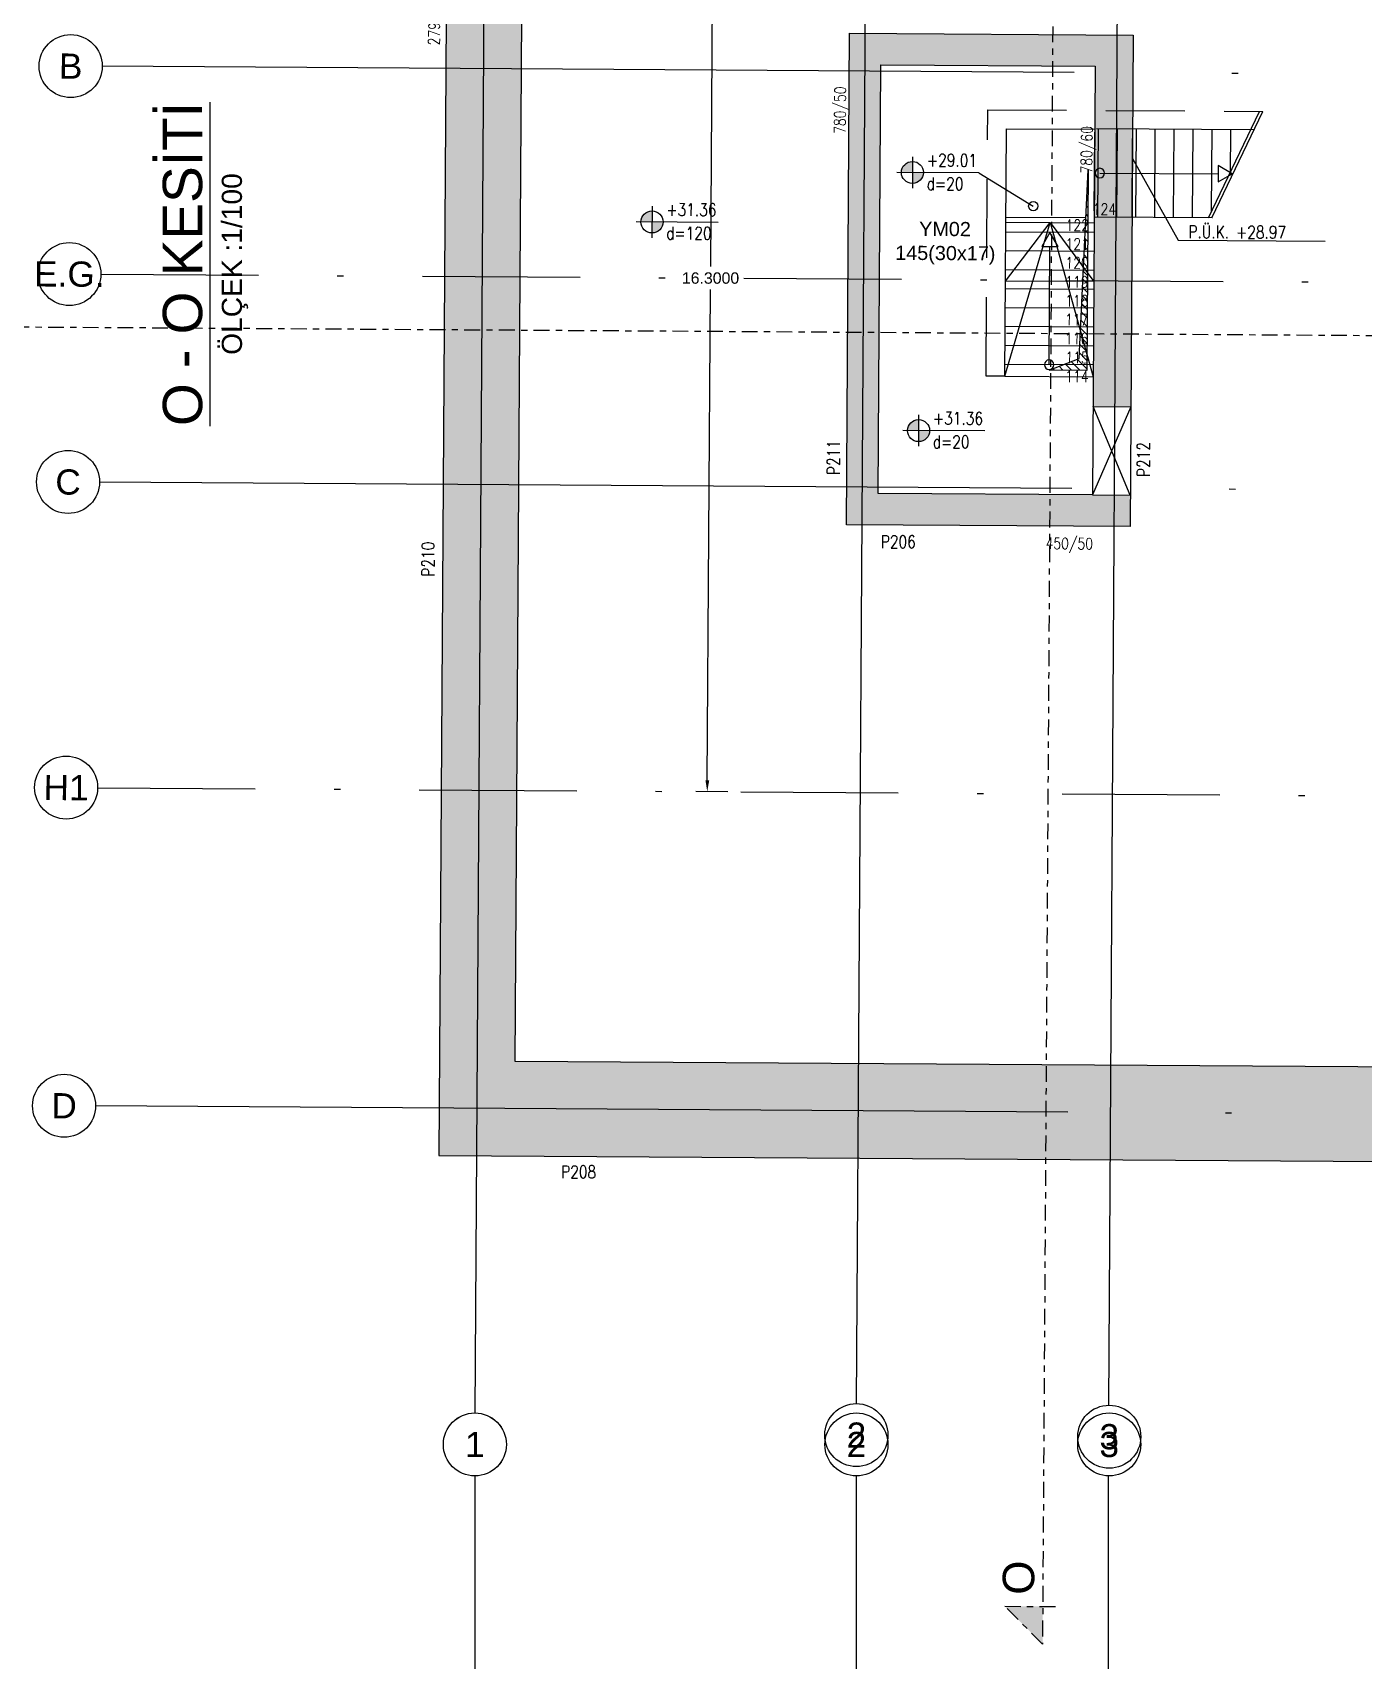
# Model space of a CAD drawing. Header units: millimetres. Extents: x 400392 to 401186, y 4543812 to 4544115.
# Drawn here: x 400659.96 to 400681.07, y 4544000.3 to 4544026.13 of the extents above; entities that cross this region are included whole.
import ezdxf
from ezdxf.enums import TextEntityAlignment as Align

# ---------------------------------------------------------------- set-up
doc = ezdxf.new("R2010")
doc.units = ezdxf.units.MM
for name, pattern in [('AKS', [3, 2.5, -0.25, 0, -0.25]), ('CENTER', [2, 1.25, -0.25, 0.25, -0.25]), ('CIZGI', [0.4, 0.25, -0.15]), ('CONTINU', [0]), ('DASHDOT2', [0.5, 0.25, -0.125, 0, -0.125]), ('HIDDEN', [0.375, 0.25, -0.125])]:
    doc.linetypes.add(name, pattern=pattern)
for name, color, linetype in [('aks prota', 2, 'AKS'), ('boşluk prota', 2, 'Continuous'), ('boşluk taraması prota', 252, 'Continuous'), ('caks prota', 4, 'Continuous'), ('görünüş prota', 4, 'Continuous'), ('kesit tarama prota', 252, 'Continuous'), ('kiris prota', 6, 'Continuous'), ('kiriş prota', 6, 'Continuous'), ('kolon tarama prota', 252, 'Continuous'), ('lperde prota', 4, 'Continuous'), ('merdiven prota', 2, 'Continuous'), ('metraj prota', 2, 'Continuous'), ('not prota', 2, 'Continuous'), ('perde prota', 1, 'Continuous'), ('PRT-AL-TUNEL_EKSENI', 14, 'DASHDOT2'), ('PRT-MI-ad_dim', 8, 'Continuous'), ('prt-s-taxis', 7, 'Continuous'), ('skesit prota', 7, 'Continuous'), ('st-s_level (kot)', 6, 'Continuous'), ('st-s_levelmark (kot işareti)', 4, 'Continuous'), ('st_s_not çizgisi', 4, 'CIZGI'), ('t35 prota', 3, 'Continuous'), ('taks prota', 7, 'Continuous'), ('tkesit prota', 7, 'Continuous'), ('tnot prota', 4, 'Continuous'), ('tperde prota', 6, 'Continuous'), ('tplan prota', 7, 'Continuous')]:
    doc.layers.add(name, color=color, linetype=linetype)
doc.styles.add('Arial', font='Arial.ttf')
doc.styles.add('OLCU', font='romanstw.shx')
doc.styles.add('PRT-MI-a_Arial', font='Arial.ttf', dxfattribs={"height": 30})
doc.styles.get("Standard").update_dxf_attribs({"font": 'Arial.ttf'})
doc.styles.add('TAKS', font='Arial Unicode.ttf')
doc.styles.add('tkolon', font='romanstw.shx')
doc.styles.add('TNOT', font='romanstw.shx', dxfattribs={"width": 0.8, "height": 250})
doc.dimstyles.get("Standard").update_dxf_attribs({"dimtxt": 0.18, "dimasz": 0.18, "dimexe": 0.18, "dimexo": 0.0625, "dimgap": 0.09, "dimtad": 0, "dimtih": 1, "dimtoh": 1, "dimdec": 4, "dimzin": 0, "dimdsep": 46, "dimtxsty": 'Standard', "dimcen": 0.09, "dimadec": 0, "dimazin": 0, "dimtfac": 1, "dimtdec": 4, "dimtofl": 0, "dimtmove": 0, "dimatfit": 3, "dimfxl": 1, "dimtolj": 1, "dimtzin": 0, "dimarcsym": 0})

# ---------------------------------------------------------------- blocks, each defined once
blk = doc.blocks.new('B-B Kesiti')
at = {"layer": 'aks prota', "ltscale": 10}
for p, q in [((400666.981, 4543955.395), (400666.981, 4544003.223)), ((400673.031, 4543955.395), (400673.031, 4544003.223)), ((400677.031, 4543955.395), (400677.031, 4544003.223))]:
    blk.add_line(p, q, dxfattribs=at)
at = {"layer": 'caks prota', "ltscale": 0.05}
for centre in [(400666.979, 4544003.723), (400673.031, 4544003.723), (400677.04, 4544003.723)]:
    blk.add_circle(centre, 0.5, dxfattribs=at)
at = {"layer": 'taks prota', "style": 'TAKS'}
for s, p in [('1', (400666.979, 4544003.723)), ('2', (400673.031, 4544003.723)), ('3', (400677.04, 4544003.723))]:
    blk.add_text(s, height=0.4, dxfattribs=at).set_placement(p, align=Align.MIDDLE_CENTER)
blk = doc.blocks.new('O-O Kesiti')
at = {"layer": 't35 prota', "style": 'Arial'}
blk.add_text('ÖLÇEK :1/100', height=0.32, rotation=0.011795, dxfattribs=at).set_placement((401360.89144, 4543966.71134), align=Align.MIDDLE)
at = {"layer": 'tplan prota', "style": 'Arial'}
blk.add_text('%%UO - O KESİTİ', height=0.625, rotation=0.011795, dxfattribs=at).set_placement((401360.89126, 4543967.58634), align=Align.MIDDLE)
blk = doc.blocks.new('*U86')
at = {"layer": 'metraj prota', "color": 4}
blk.add_lwpolyline([(-210, 0), (-187.5, 13), (-187.5, -13)], close=True, dxfattribs=at)
blk.add_lwpolyline([(0, 0), (-187.5, 0)], dxfattribs=at)
blk.add_circle((0, 0), 7.5, dxfattribs=at)
blk = doc.blocks.new('*U83')
at = {"layer": 'metraj prota', "color": 4}
blk.add_lwpolyline([(-210, 0), (-187.5, 13), (-187.5, -13)], close=True, dxfattribs=at)
blk.add_lwpolyline([(0, 0), (-187.5, 0)], dxfattribs=at)
blk.add_circle((0, 0), 7.5, dxfattribs=at)
blk = doc.blocks.new('PLAN_KOT')
at = {"layer": 'st-s_levelmark (kot işareti)'}
h = blk.add_hatch(color=256, dxfattribs=at)
h.paths.add_polyline_path([(0, 17.5, 0.414214), (-17.5, 0), (0, 0)])
h.paths.add_polyline_path([(17.5, 0), (0, 0), (0, -17.5, 0.414214)])
for p, q in [((105, 0), (-25, 0)), ((0, 25), (0, -25))]:
    blk.add_line(p, q, dxfattribs=at)
blk.add_circle((0, 0), 17.5, dxfattribs=at)
at = {"layer": 'st-s_level (kot)', "color": 6, "style": 'OLCU', "width": 0.8}
for tag, p in [('KOT', (22.7, 9.8)), ('DÖŞEME_KALINLIĞI', (22.7, -27.6))]:
    blk.add_attdef(tag, p, '', height=20, dxfattribs=at)
blk = doc.blocks.new('Stair_Anotation')
at = {"color": 0, "style": 'PRT-MI-a_Arial'}
blk.add_attdef('M.ADI', text='', height=0.2, dxfattribs=at).set_placement((0, 0), align=Align.BOTTOM_CENTER)
blk.add_attdef('BAS.SAYI-(EN-RIHT)', text='', height=0.2, dxfattribs=at).set_placement((0, -0.08), align=Align.TOP_CENTER)
blk = doc.blocks.new('*D90')
at = {"color": 0, "lineweight": -2, "transparency": 16777216}
for p, q in [((400671.094, 4544030.381), (400670.588, 4544030.384)), ((400670.767, 4544030.203), (400670.718, 4544022.415)), ((400670.666, 4544014.264), (400670.716, 4544022.051)), ((400670.991, 4544014.081), (400670.485, 4544014.085))]:
    blk.add_line(p, q, dxfattribs=at)
at = {"color": 0, "transparency": 16777216}
for points in [[(400670.737, 4544030.203), (400670.797, 4544030.203), (400670.768, 4544030.383)], [(400670.636, 4544014.264), (400670.696, 4544014.263), (400670.665, 4544014.084)]]:
    blk.add_solid(points, dxfattribs=at)
at = {"layer": 'Defpoints', "color": 0, "transparency": 16777216}
for p in [(400671.156, 4544030.381), (400670.665, 4544014.084), (400671.053, 4544014.081)]:
    blk.add_point(p, dxfattribs=at)
at = {"color": 0, "transparency": 16777216, "insert": (400670.717, 4544022.233), "char_height": 0.18, "attachment_point": 5}
blk.add_mtext('\\A1;16.3000', dxfattribs=at)

msp = doc.modelspace()

# ---------------------------------------------------------------- hatches: boundary and pattern name
at = {"layer": 'boşluk taraması prota', "ltscale": 2}
h = msp.add_hatch(dxfattribs=at)
h.set_pattern_fill('ANSI31', color=256, scale=0.03, angle=89.637118, style=0)
h.set_pattern_definition([(134.637118, (401083.5191, 4543315.95399), (-0.067777139, -0.066924001), [])])
h.paths.add_polyline_path([(400676.08691, 4544020.77295), (400676.56175, 4544020.95876), (400676.70705, 4544023.95139), (400676.68689, 4544020.76915)])
at = {"layer": 'kesit tarama prota'}
h = msp.add_hatch(color=256, dxfattribs=at)
h.dxf.hatch_style = 1
h.paths.add_polyline_path([(400675.38612, 4544001.15497), (400675.98231, 4544000.55118), (400675.98611, 4544001.15117)])
at = {"layer": 'kolon tarama prota'}
h = msp.add_hatch(color=256, dxfattribs=at)
h.dxf.hatch_style = 1
h.paths.add_polyline_path([(400731.80435, 4544007.89617), (400666.40778, 4544008.31037), (400666.58448, 4544036.20981), (400688.85022, 4544036.06878), (400690.97319, 4544038.95223), (400692.18111, 4544038.06288), (400689.60499, 4544034.56397), (400667.77496, 4544034.70224), (400667.61726, 4544009.80274), (400729.75018, 4544009.40921)])
h = msp.add_hatch(color=256, dxfattribs=at)
h.dxf.hatch_style = 1
h.paths.add_polyline_path([(400677.42061, 4544026.09097), (400672.9207, 4544026.11947), (400672.8713, 4544018.31963), (400677.37121, 4544018.29113), (400677.37438, 4544018.79112), (400673.37446, 4544018.81645), (400673.41753, 4544025.61632), (400676.81746, 4544025.59478), (400676.78326, 4544020.19489), (400677.38325, 4544020.19109)])

# ---------------------------------------------------------------- linework, layer by layer
at = {"layer": 'aks prota', "ltscale": 10}
for p, q in [((400666.98191, 4544004.22308), (400667.21036, 4544040.2936)), ((400666.98191, 4544004.22308), (400667.21036, 4544040.2936)), ((400673.03297, 4544004.37147), (400673.26024, 4544040.25529)), ((400673.03297, 4544004.37147), (400673.26024, 4544040.25529)), ((400677.03289, 4544004.34613), (400677.26016, 4544040.22995)), ((400677.03289, 4544004.34613), (400677.26016, 4544040.22995)), ((400826.98405, 4544024.54369), (400661.06815, 4544025.59453)), ((400826.98405, 4544024.54369), (400661.06815, 4544025.59453)), ((400826.94224, 4544017.94382), (400661.02635, 4544018.99466)), ((400826.94224, 4544017.94382), (400661.02635, 4544018.99466)), ((400826.87954, 4544008.04402), (400660.96365, 4544009.09486)), ((400826.87954, 4544008.04402), (400660.96365, 4544009.09486))]:
    msp.add_line(p, q, dxfattribs=at)
at = {"layer": 'boşluk prota', "ltscale": 0.05}
msp.add_lwpolyline([(400676.08691, 4544020.77295), (400676.56175, 4544020.95876), (400676.70705, 4544023.95139), (400676.68689, 4544020.76915)], close=True, dxfattribs=at)
at = {"layer": 'caks prota', "ltscale": 0.05}
for centre in [(400660.56816, 4544025.5977), (400660.56816, 4544025.5977), (400660.54726, 4544022.29776), (400660.54726, 4544022.29776), (400660.52636, 4544018.99783), (400660.52636, 4544018.99783), (400660.49565, 4544014.14793), (400660.49565, 4544014.14793), (400660.46366, 4544009.09803), (400660.46366, 4544009.09803), (400666.97874, 4544003.72309), (400666.97874, 4544003.72309), (400673.0298, 4544003.87148), (400673.0298, 4544003.87148), (400677.04144, 4544003.84618), (400677.04144, 4544003.84618)]:
    msp.add_circle(centre, 0.5, dxfattribs=at)
at = {"layer": 'görünüş prota'}
for points in [[(400674.96978, 4544023.90283), (400675.83579, 4544023.37647)], [(400675.38629, 4544020.67739), (400676.10175, 4544023.11734), (400676.78626, 4544020.66852)], [(400675.39584, 4544022.1865), (400676.10175, 4544023.11734), (400676.79582, 4544022.17763)]]:
    msp.add_lwpolyline(points, dxfattribs=at)
msp.add_circle((400675.83579, 4544023.37647), 0.07337, dxfattribs=at)
at = {"layer": 'kiris prota', "linetype": 'HIDDEN', "ltscale": 5}
msp.add_line((400675.40227, 4544023.20086), (400676.80224, 4544023.192), dxfattribs=at)
at = {"layer": 'kiris prota'}
for p, q in [((400676.79582, 4544022.17763), (400675.39584, 4544022.1865)), ((400675.38629, 4544020.67739), (400676.78626, 4544020.66852))]:
    msp.add_line(p, q, dxfattribs=at)
at = {"layer": 'kiris prota', "linetype": 'HIDDEN', "ltscale": 5}
msp.add_lwpolyline([(400675.38629, 4544020.67739), (400675.08629, 4544020.67929), (400675.11306, 4544024.90556), (400679.47684, 4544024.87793)], dxfattribs=at)
at = {"layer": 'kiris prota'}
msp.add_lwpolyline([(400675.38629, 4544020.67739), (400675.41115, 4544024.60367), (400676.81113, 4544024.5948)], dxfattribs=at)
at = {"layer": 'kiriş prota'}
msp.add_line((400675.40177, 4544023.12177), (400676.80174, 4544023.11291), dxfattribs=at)
at = {"layer": 'merdiven prota', "linetype": 'HIDDEN', "ltscale": 10}
for p, q in [((400676.8623, 4544023.20065), (400676.87116, 4544024.60062)), ((400677.16229, 4544023.19875), (400677.17116, 4544024.59872)), ((400677.46228, 4544023.19685), (400677.47115, 4544024.59682)), ((400677.76228, 4544023.19495), (400677.77115, 4544024.59492)), ((400678.06227, 4544023.19305), (400678.07114, 4544024.59302)), ((400678.36227, 4544023.19115), (400678.37113, 4544024.59112)), ((400678.6629, 4544023.29025), (400678.67113, 4544024.58922)), ((400678.96665, 4544023.88206), (400678.97112, 4544024.58732)), ((400676.80074, 4544022.95484), (400675.40077, 4544022.9637)), ((400676.79884, 4544022.65484), (400675.39887, 4544022.66371)), ((400676.79694, 4544022.35485), (400675.39697, 4544022.36372)), ((400676.79504, 4544022.05485), (400675.39507, 4544022.06372)), ((400676.79314, 4544021.75486), (400675.39317, 4544021.76373)), ((400676.79124, 4544021.45487), (400675.39127, 4544021.46373)), ((400676.78934, 4544021.15487), (400675.38937, 4544021.16374)), ((400676.78744, 4544020.85488), (400675.38747, 4544020.86375))]:
    msp.add_line(p, q, dxfattribs=at)
for points in [[(400678.61479, 4544023.18955), (400679.4216, 4544024.87828)], [(400678.67004, 4544023.1892), (400679.47684, 4544024.87793)], [(400679.3369, 4544024.585), (400676.81116, 4544024.601)], [(400678.68004, 4544023.18914), (400676.8023, 4544023.20103)], [(400676.78326, 4544020.19489), (400677.38325, 4544020.19109), (400676.77439, 4544018.79492), (400677.37438, 4544018.79112), (400676.78326, 4544020.19489)]]:
    msp.add_lwpolyline(points, dxfattribs=at)
at = {"layer": 'not prota', "ltscale": 0.1}
msp.add_lwpolyline([(400677.4082, 4544024.13176), (400678.1319, 4544022.83367), (400680.46349, 4544022.8189)], dxfattribs=at)
at = {"layer": 'perde prota'}
for points in [[(400731.11046, 4544009.4006), (400667.61726, 4544009.80274), (400667.77496, 4544034.70224), (400689.60499, 4544034.56397), (400692.18111, 4544038.06288), (400690.97319, 4544038.95223), (400688.85022, 4544036.06878), (400666.58448, 4544036.20981), (400666.40778, 4544008.31037), (400733.16549, 4544007.88755)], [(400677.40229, 4544023.19723), (400676.8023, 4544023.20103)]]:
    msp.add_lwpolyline(points, dxfattribs=at)
for points in [[(400672.9207, 4544026.11947), (400677.42061, 4544026.09097), (400677.37121, 4544018.29113), (400672.8713, 4544018.31963)], [(400673.41753, 4544025.61632), (400676.81746, 4544025.59478), (400676.77439, 4544018.79492), (400673.37446, 4544018.81645)]]:
    msp.add_lwpolyline(points, close=True, dxfattribs=at)
at = {"layer": 'perde prota', "linetype": 'HIDDEN', "ltscale": 5}
for points in [[(400676.80294, 4544023.30203), (400676.81116, 4544024.601)], [(400677.40229, 4544023.19723), (400677.41115, 4544024.5972)]]:
    msp.add_lwpolyline(points, dxfattribs=at)
at = {"layer": 'PRT-AL-TUNEL_EKSENI', "ltscale": 10}
for p, q in [((400661.04725, 4544022.2946), (400826.96314, 4544021.24376)), ((400660.99564, 4544014.14476), (400826.91153, 4544013.09392))]:
    msp.add_line(p, q, dxfattribs=at)
at = {"layer": 'skesit prota', "linetype": 'CENTER', "ltscale": 0.2}
for p, q in [((400675.38612, 4544001.15497), (400676.2861, 4544001.14927)), ((400675.98231, 4544000.55118), (400675.38612, 4544001.15497))]:
    msp.add_line(p, q, dxfattribs=at)
for points in [[(400676.23201, 4544039.97657), (400675.98231, 4544000.55118)], [(400656.36139, 4544021.48111), (400823.13878, 4544020.42481)]]:
    msp.add_lwpolyline(points, dxfattribs=at)

# ---------------------------------------------------------------- block references
at = {"rotation": 90}
msp.add_blockref('O-O Kesiti', (4944629.85069, 4142661.56513), dxfattribs=at)
msp.add_blockref('B-B Kesiti', (0, 0))
at = {"layer": 'PRT-MI-ad_dim', "xscale": -0.009999999999936508, "yscale": 0.00999999999993651, "zscale": 0.00999999999993651}
for name, p, rotation in [('*U83', (400676.89173, 4544023.90098), 359.6371173736117), ('*U86', (400676.08745, 4544020.85931), 89.63711737361164)]:
    msp.add_blockref(name, p, dxfattribs=dict(at, rotation=rotation))
at = {"layer": 'prt-s-taxis'}
ref = msp.add_blockref('Stair_Anotation', (400674.44373, 4544022.8333), dxfattribs=dict(at, xscale=-1.124999999992857, yscale=1.124999999992857, zscale=1.124999999992857, rotation=359.6371181722416))
ref.add_attrib('M.ADI', 'YM02', dxfattribs={"layer": '0', "color": 0, "height": 0.225, "rotation": 359.637118, "style": 'PRT-MI-a_Arial'}).set_placement((400674.43467, 4544022.83336), align=Align.BOTTOM_CENTER)
ref.add_attrib('BAS.SAYI-(EN-RIHT)', '145(30x17)', dxfattribs={"layer": '0', "color": 0, "height": 0.225, "rotation": 359.637118, "style": 'PRT-MI-a_Arial'}).set_placement((400674.44132, 4544022.74331), align=Align.TOP_CENTER)
at = {"layer": 'st-s_level (kot)', "linetype": 'CONTINU', "ltscale": 0.1, "xscale": 0.009999999999936504, "yscale": 0.009999999999936504, "zscale": 0.009999999999936504, "rotation": 359.6371182068847}
for p, values in [((400673.9198, 4544023.90948), {'KOT': '+29.01', 'DÖŞEME_KALINLIĞI': 'd=20'}), ((400669.78827, 4544023.12513), {'KOT': '+31.36', 'DÖŞEME_KALINLIĞI': 'd=120'}), ((400674.01581, 4544019.81411), {'KOT': '+31.36', 'DÖŞEME_KALINLIĞI': 'd=20'})]:
    msp.add_blockref('PLAN_KOT', p, dxfattribs=at).add_auto_attribs(values)

# ---------------------------------------------------------------- texts
at = {"layer": 'lperde prota', "style": 'tkolon', "width": 0.8}
for s, rotation, p in [('2790/150', 89.276634, (400666.32935, 4544025.92647)), ('780/50', 89.276634, (400672.76628, 4544024.52194)), ('780/60', 89.276634, (400676.67773, 4544023.89385)), ('450/50', 359.276634, (400676.03083, 4544018.0256))]:
    msp.add_text(s, height=0.18, rotation=rotation, dxfattribs=at).set_placement(p, align=Align.MIDDLE_LEFT)
at = {"layer": 'st_s_not çizgisi', "ltscale": 0.05, "style": 'tkolon', "width": 0.8}
for s, p in [('124', (400676.77922, 4544023.32867)), ('122', (400676.34954, 4544023.07432)), ('121', (400676.34764, 4544022.77433)), ('120', (400676.34574, 4544022.47433)), ('119', (400676.34384, 4544022.17434)), ('118', (400676.34194, 4544021.87434)), ('117', (400676.34004, 4544021.57435)), ('116', (400676.33814, 4544021.27436)), ('115', (400676.34573, 4544020.9743)), ('114', (400676.34383, 4544020.67431))]:
    msp.add_text(s, height=0.18, rotation=359.637118, dxfattribs=at).set_placement(p, align=Align.MIDDLE_LEFT)
at = {"layer": 'taks prota', "style": 'TAKS'}
for s, p in [('B', (400660.56816, 4544025.5977)), ('B', (400660.56816, 4544025.5977)), ('E.G.', (400660.54726, 4544022.29776)), ('E.G.', (400660.54726, 4544022.29776)), ('C', (400660.52636, 4544018.99783)), ('C', (400660.52636, 4544018.99783)), ('H1', (400660.49565, 4544014.14793)), ('H1', (400660.49565, 4544014.14793)), ('D', (400660.46366, 4544009.09803)), ('D', (400660.46366, 4544009.09803)), ('1', (400666.97874, 4544003.72309)), ('1', (400666.97874, 4544003.72309)), ('2', (400673.0298, 4544003.87148)), ('2', (400673.0298, 4544003.87148)), ('3', (400677.04144, 4544003.84618)), ('3', (400677.04144, 4544003.84618))]:
    msp.add_text(s, height=0.4, rotation=359.637118, dxfattribs=at).set_placement(p, align=Align.MIDDLE_CENTER)
at = {"layer": 'tkesit prota', "style": 'Arial'}
msp.add_text('O', height=0.5, rotation=89.637118, dxfattribs=at).set_placement((400675.85009, 4544001.33618))
at = {"layer": 'tnot prota', "style": 'TNOT', "width": 0.8}
msp.add_text('P.Ü.K. +28.97', height=0.2, rotation=359.637118, dxfattribs=at).set_placement((400678.29685, 4544022.96881), align=Align.MIDDLE_LEFT)
at = {"layer": 'tperde prota', "style": 'tkolon', "width": 0.8}
for s, rotation, p in [('P211', 90.106409, (400672.6683, 4544019.10817)), ('P212', 90.106409, (400677.58408, 4544019.07703)), ('P206', 0.106409, (400673.41729, 4544018.04902)), ('P210', 90.106409, (400666.23648, 4544017.495)), ('P208', 0.106409, (400668.34684, 4544008.04702))]:
    msp.add_text(s, height=0.2, rotation=rotation, dxfattribs=at).set_placement(p, align=Align.MIDDLE_LEFT)

# ---------------------------------------------------------------- dimensions: what is measured, and where the dimension line sits
dim = msp.add_aligned_dim(p1=(400671.15649, 4544030.38073), p2=(400671.05325, 4544014.08106), distance=-0.38806, dimstyle='Standard')
dim.commit()
dim.dimension.update_dxf_attribs({"geometry": '*D90', "text_midpoint": (400670.71681, 4544022.23335)})

doc.saveas('drawing.dxf')
